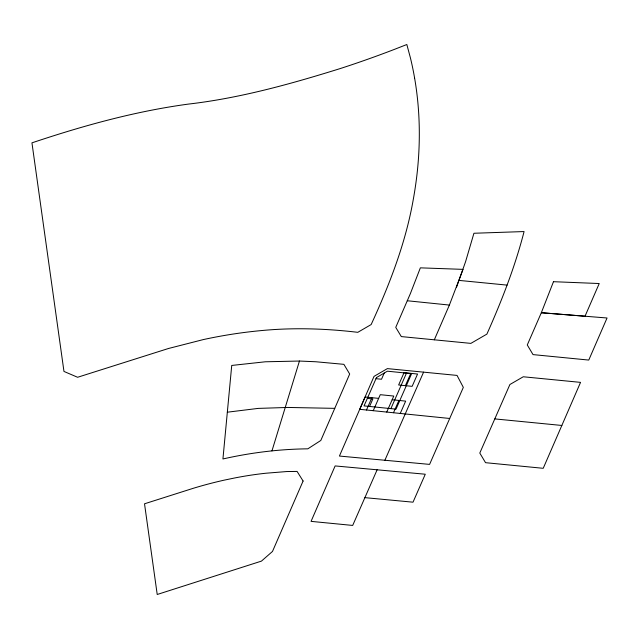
<?xml version="1.0" encoding="UTF-8"?>
<svg xmlns="http://www.w3.org/2000/svg" width="639" height="639" viewBox="0 0 639 639"><rect width="100%" height="100%" fill="white"/><g stroke="black" fill="none" stroke-linecap="round" stroke-linejoin="round"><path stroke-width="0.96" d="M271.958 450.894L299.443 361.043L315.786 361.754L343.902 364.342L349.677 374.015L320.81 440.471L307.838 448.826C279.275 449.145 250.776 452.652 222.931 458.97L231.733 365.444L265.345 361.786L299.443 361.043M456.478 287.406L465.607 261.591L473.93 233.259L524.076 231.558C515.018 266.854 501.687 300.857 486.894 334.101L470.863 343.383L401.308 336.585L395.749 327.376L410.406 293.525L420.358 267.845L463.035 269.37L449.385 305.067L407.291 300.753M449.6 304.563L434.32 339.812M561.841 425.462L580.547 382.37L523.269 376.77L509.898 384.518L479.793 453.059L485.544 462.684L543.222 468.307L561.841 425.462L494.802 418.904M449.704 418.473L429.592 464.393L339.421 456.054L374.031 376.379L387.378 368.607L457.037 375.42L463.331 387.378L449.704 418.473L359.733 409.319L365.141 397.003L378.647 398.377M366.49 410.006L371.89 397.69M369.566 406.46L372.864 398.944L367.345 398.377M384.239 373.04L381.515 379.246L375.996 378.679M373.24 410.693L380.269 394.686L393.776 396.06L386.747 412.059M390.892 408.625L406.484 373.12M393.496 412.746L398.904 400.437M405.39 385.66L410.797 373.352M400.254 413.433L405.661 401.124L392.154 399.75M377.13 469.777L352.688 525.434L311.057 521.368L335.132 465.927L425.278 474.226L413.018 502.182L364.885 497.645M384.886 460.256L423.577 372.154M227.348 412.195L258.172 408.401L287.686 407.45L334.756 408.353M459.082 280.409L507.078 285.114M414.599 78.038C419.871 108.47 420.582 139.606 417.435 170.309A555.203 404.064 -29.4 0 1 413.241 199.688C405.613 243.179 389.534 284.603 371.155 324.556L357.808 332.32C325.786 328.534 293.397 327.48 261.271 330.587A411.045 299.148 -29.4 0 0 203.386 339.565L168.496 348.487L77.607 377.274L63.964 371.435L31.95 142.848C82.958 125.755 135.061 111.282 188.473 104.085C240.088 98.11 290.449 84.068 339.948 68.653A803.007 584.405 -29.4 0 0 394.726 49.259L406.835 44.514L410.39 57.782A518.924 377.657 -29.4 0 1 414.599 78.038M553.478 281.695L541.329 312.727L527.279 344.956L533.03 354.605L588.767 360.069L607.05 317.99L541.329 312.727L585.02 316.217L599.222 283.532L553.478 281.695M303.094 481.015L272.486 551.449L261.447 561.114L157.218 594.486L144.518 503.796L192.954 488.396A329.468 239.777 -29.4 0 1 224.353 480.113L234.809 477.948A307.718 223.946 -29.4 0 1 266.088 473.211L286.711 471.55L297.079 471.422L303.094 481.015M376.491 377.553L364.038 405.893L396.02 409.152L411.612 373.647L387.426 371.187L376.491 377.553M404.048 372.665L398.64 384.974L412.147 386.347L417.555 374.039L404.048 372.665"/></g></svg>
